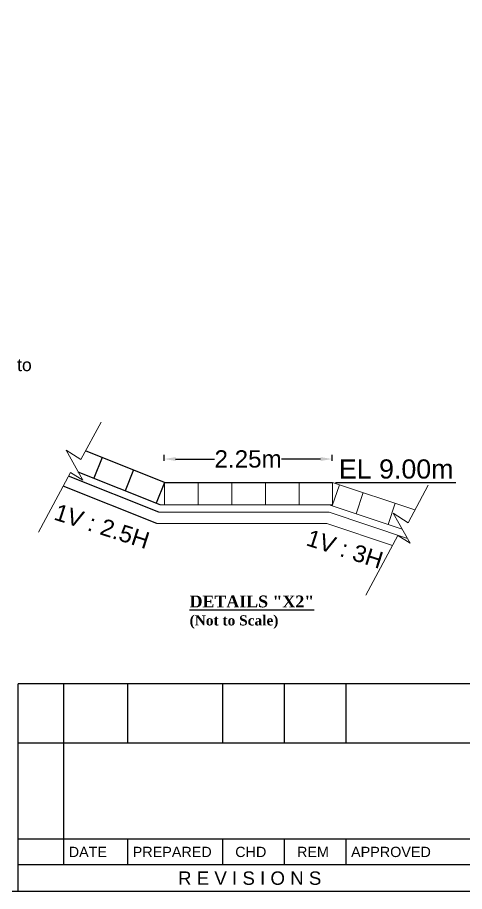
# Model space of a CAD drawing. Header units: inches. Extents: x -8940 to 26362, y -28010 to 990.
# Drawn here: x 4248.8 to 4287.5, y -23376 to -23300.2 of the extents above; entities that cross this region are included whole.
import ezdxf
from ezdxf.enums import TextEntityAlignment as Align

# ---------------------------------------------------------------- set-up
doc = ezdxf.new("R2010")
doc.units = ezdxf.units.IN
doc.header["$MEASUREMENT"] = 0
doc.header["$PDMODE"] = 3
doc.layers.add('Layer1', color=7, linetype='Continuous', lineweight=13)
doc.layers.add('LINE', color=7, linetype='Continuous')
doc.styles.add('dim', font='isocp.shx')
doc.styles.get("Standard").update_dxf_attribs({"font": 'arial.ttf'})
doc.dimstyles.new('STANDARD$0', dxfattribs={"dimscale": 0, "dimtxt": 8, "dimasz": 8, "dimexe": 4, "dimexo": 0, "dimgap": 2, "dimtad": 1, "dimdec": 0, "dimzin": 0, "dimdsep": 46, "dimtxsty": 'dim', "dimblk": 'DOTSMALL', "dimcen": 1, "dimclrd": 6, "dimclre": 6, "dimclrt": 256, "dimadec": 0, "dimazin": 0, "dimtfac": 1, "dimtdec": 0, "dimtix": 1, "dimtofl": 0, "dimtmove": 1, "dimatfit": 3, "dimldrblk": 'DOTSMALL', "dimfxl": 6, "dimtolj": 1, "dimtzin": 0, "dimarcsym": 0})

# ---------------------------------------------------------------- blocks, each defined once
blk = doc.blocks.new('*D81')
at = {"layer": 'Defpoints', "color": 0, "linetype": 'ByBlock', "ltscale": 0.5, "transparency": 16777216}
for p in [(4276.059, -23338.472), (4261.479, -23342.796), (4276.059, -23342.796)]:
    blk.add_point(p, dxfattribs=at)
at = {"layer": 'LINE', "color": 0, "lineweight": -2, "ltscale": 0.5, "transparency": 16777216}
for p, q in [((4261.479, -23338.622), (4261.479, -23338.108)), ((4262.479, -23338.472), (4265.865, -23338.472)), ((4275.059, -23338.472), (4271.673, -23338.472)), ((4276.059, -23338.622), (4276.059, -23338.108))]:
    blk.add_line(p, q, dxfattribs=at)
at = {"layer": 'LINE', "color": 0, "linetype": 'ByBlock', "ltscale": 0.5, "transparency": 16777216}
for points in [[(4262.479, -23338.305), (4262.479, -23338.638), (4261.479, -23338.472)], [(4275.059, -23338.305), (4275.059, -23338.638), (4276.059, -23338.472)]]:
    blk.add_solid(points, dxfattribs=at)
at = {"layer": 'LINE', "color": 0, "linetype": 'ByBlock', "lineweight": 20, "ltscale": 0.5, "transparency": 16777216, "insert": (4268.769, -23338.472), "char_height": 0.85, "attachment_point": 5}
blk.add_mtext('\\A1;{\\H1.765x;2.25m}', dxfattribs=at)

msp = doc.modelspace()

# ---------------------------------------------------------------- linework, layer by layer
at = {"color": 0, "linetype": 'Continuous', "lineweight": -3, "ltscale": 0.5}
for p, q in [((4261.525412, -23340.502033), (4254.663553, -23337.757289)), ((4256.110536, -23338.336083), (4255.388552, -23340.141041)), ((4261.026238, -23343.094033), (4253.186167, -23339.958004)), ((4261.151032, -23342.446033), (4254.040574, -23339.60185)), ((4258.817974, -23339.419058), (4258.095991, -23341.224016)), ((4260.839048, -23344.066033), (4252.723399, -23340.819773)), ((4261.525412, -23340.502033), (4260.803429, -23342.306992)), ((4261.525412, -23340.502033), (4276.105412, -23340.502033)), ((4276.349476, -23340.502033), (4286.788779, -23340.502033))]:
    msp.add_line(p, q, dxfattribs=at)
at = {"color": 0, "linetype": 'Continuous', "lineweight": 20, "ltscale": 0.5}
for p, q in [((4276.075985, -23342.537844), (4276.689671, -23340.696786)), ((4283.244087, -23342.881591), (4276.105412, -23340.502033)), ((4278.144058, -23343.227201), (4278.757744, -23341.386143)), ((4280.910418, -23344.149322), (4281.524104, -23342.308264)), ((4282.587836, -23345.35731), (4275.798004, -23343.094033)), ((4282.141648, -23344.559732), (4275.800552, -23342.446033)), ((4281.291757, -23345.964728), (4275.595674, -23344.066033))]:
    msp.add_line(p, q, dxfattribs=at)
at = {"layer": 'Layer1', "color": 7, "lineweight": 20}
for p, q in [((4261.525412, -23342.470819), (4261.525412, -23340.502033)), ((4264.441412, -23342.446033), (4264.441412, -23340.502033)), ((4267.357412, -23342.470819), (4267.357412, -23340.502033)), ((4270.273412, -23342.456968), (4270.273412, -23340.502033)), ((4270.273412, -23342.446033), (4270.273412, -23340.502033)), ((4270.273412, -23342.446033), (4270.273412, -23340.502033)), ((4273.189412, -23342.446033), (4273.189412, -23340.502033)), ((4276.105412, -23342.446033), (4276.105412, -23340.502033)), ((4275.432035, -23343.094033), (4261.026238, -23343.094033)), ((4275.798004, -23343.094033), (4261.026238, -23343.094033)), ((4276.105412, -23342.446033), (4261.151032, -23342.446033)), ((4276.105412, -23342.446033), (4267.357412, -23342.446033)), ((4275.595674, -23344.066033), (4260.839048, -23344.066033))]:
    msp.add_line(p, q, dxfattribs=at)
at = {"layer": 'LINE', "color": 0, "linetype": 'ByBlock', "lineweight": -3, "ltscale": 0.5}
for p, q in [((4288.995401, -23357.988623), (4248.818298, -23357.988623)), ((4248.818298, -23375.991833), (4248.818298, -23357.988623)), ((4252.762889, -23357.988623), (4252.762889, -23373.670778)), ((4258.314179, -23357.988623), (4258.314179, -23363.116591)), ((4266.540095, -23357.988623), (4266.540095, -23363.116591)), ((4271.898966, -23357.988623), (4271.898966, -23363.116591)), ((4277.257838, -23357.988623), (4277.257838, -23363.116591)), ((4288.995401, -23363.116591), (4248.818298, -23363.116591)), ((4288.995401, -23371.441121), (4248.818298, -23371.441121)), ((4258.314179, -23371.441121), (4258.314179, -23373.670778)), ((4266.540095, -23371.441121), (4266.540095, -23373.670778)), ((4271.898966, -23371.441121), (4271.898966, -23373.670778)), ((4277.257838, -23371.441121), (4277.257838, -23373.670778)), ((4288.995401, -23373.670778), (4248.818298, -23373.670778))]:
    msp.add_line(p, q, dxfattribs=at)
at = {"layer": 'LINE', "color": 7, "lineweight": -2, "ltscale": 0.5}
msp.add_lwpolyline([(4148.770886, -23375.991833), (4148.770886, -23241.27259), (4339.282946, -23241.27259), (4339.282946, -23375.991833), (4148.770886, -23375.991833)], close=True, dxfattribs=at)
at = {"layer": 'LINE', "color": 7, "lineweight": 15, "ltscale": 0.5}
for points in [[(4256.009703, -23335.264823), (4254.252466, -23338.518438), (4252.977224, -23337.701067), (4254.426463, -23340.291642), (4253.362066, -23339.630443), (4250.579865, -23344.811475)], [(4284.400455, -23340.740517), (4282.643218, -23343.994131), (4281.367976, -23343.176761), (4282.817216, -23345.767336), (4281.752819, -23345.106136), (4278.970617, -23350.287168)]]:
    msp.add_lwpolyline(points, dxfattribs=at)

# ---------------------------------------------------------------- texts
at = {"color": 0, "linetype": 'Continuous', "lineweight": 20, "ltscale": 0.5, "insert": (4276.649073, -23338.503333), "char_height": 1.6623474, "width": 28.93936125, "attachment_point": 1}
msp.add_mtext('EL 9.00m ', dxfattribs=at)
at = {"color": 0, "linetype": 'Continuous', "lineweight": 20, "ltscale": 0.5, "char_height": 1.458, "width": 11.30407047, "attachment_point": 1, "rotation": 342.18661165}
for s, insert in [('1V : 2.5H', (4252.275213, -23342.309234)), ('1V : 3H', (4274.158388, -23344.542255))]:
    msp.add_mtext(s, dxfattribs=dict(at, insert=insert))
at = {"layer": 'LINE', "color": 0, "linetype": 'ByBlock', "lineweight": -3, "ltscale": 0.5}
for s, p in [('DATE', (4253.20882, -23373.001881)), ('PREPARED', (4258.760111, -23373.001881)), ('CHD', (4267.654923, -23373.001881)), ('REM', (4273.013794, -23373.001881)), ('APPROVED', (4277.703769, -23373.001881))]:
    msp.add_text(s, height=0.8918624, dxfattribs=at).set_placement(p)
msp.add_text('R E V I S I O N S', height=1.16052756, dxfattribs=at).set_placement((4268.90685, -23375.411569), align=Align.CENTER)
at = {"layer": 'LINE', "color": 7, "lineweight": 20, "ltscale": 0.5, "insert": (4204.937, -23329.38739), "char_height": 1.088423855, "width": 46.35266503, "attachment_point": 1}
msp.add_mtext('\\A1;Assorted C.C Blocks  @ 47 {\\C0;m\\H0.7x;\\S3^ ;\\H1.429x;/m} to 24.00 {\\C0;m\\H0.7x;\\S3^ ;\\H1.429x;/m} (excluding void) to be dumped / placed from C1 to D1 over Geo Bags as shown.\\P500 x 500 x 500 --------- 60 %\\P400 x 400 x 400 --------- 40 %', dxfattribs=at)
at = {"layer": 'LINE', "color": 7, "lineweight": 30, "ltscale": 0.5, "insert": (4263.695608, -23350.31469), "char_height": 0.71670266, "width": 11.26637507, "attachment_point": 1}
msp.add_mtext('{\\fTimes New Roman|b1|i0|c0|p18;\\H1.432x;\\LDETAILS "X2"\\P\\H0.8606x;\\l(Not to Scale)}', dxfattribs=at)

# ---------------------------------------------------------------- dimensions: what is measured, and where the dimension line sits
at = {"layer": 'LINE', "color": 0, "linetype": 'ByBlock', "lineweight": 20, "ltscale": 0.5}
dim = msp.add_linear_dim(base=(4276.058908, -23338.471716), p1=(4261.478908, -23342.79633), p2=(4276.058908, -23342.79633), text='{\\H1.765x;2.25m}', dimstyle='STANDARD$0', override={"dimscale": 1, "dimtxt": 0.85, "dimasz": 1, "dimexe": 0.364, "dimexo": 0.219, "dimgap": 0.09, "dimtad": 0, "dimlfac": 1000, "dimtxsty": 'Standard', "dimcen": 0.09, "dimclrd": 0, "dimclre": 0, "dimclrt": 0, "dimtix": 0, "dimtmove": 0, "dimfxl": 0.15, "dimfxlon": 1}, dxfattribs=at)
dim.commit()
dim.dimension.update_dxf_attribs({"geometry": '*D81', "text_midpoint": (4268.768908, -23338.471716)})

doc.saveas('drawing.dxf')
